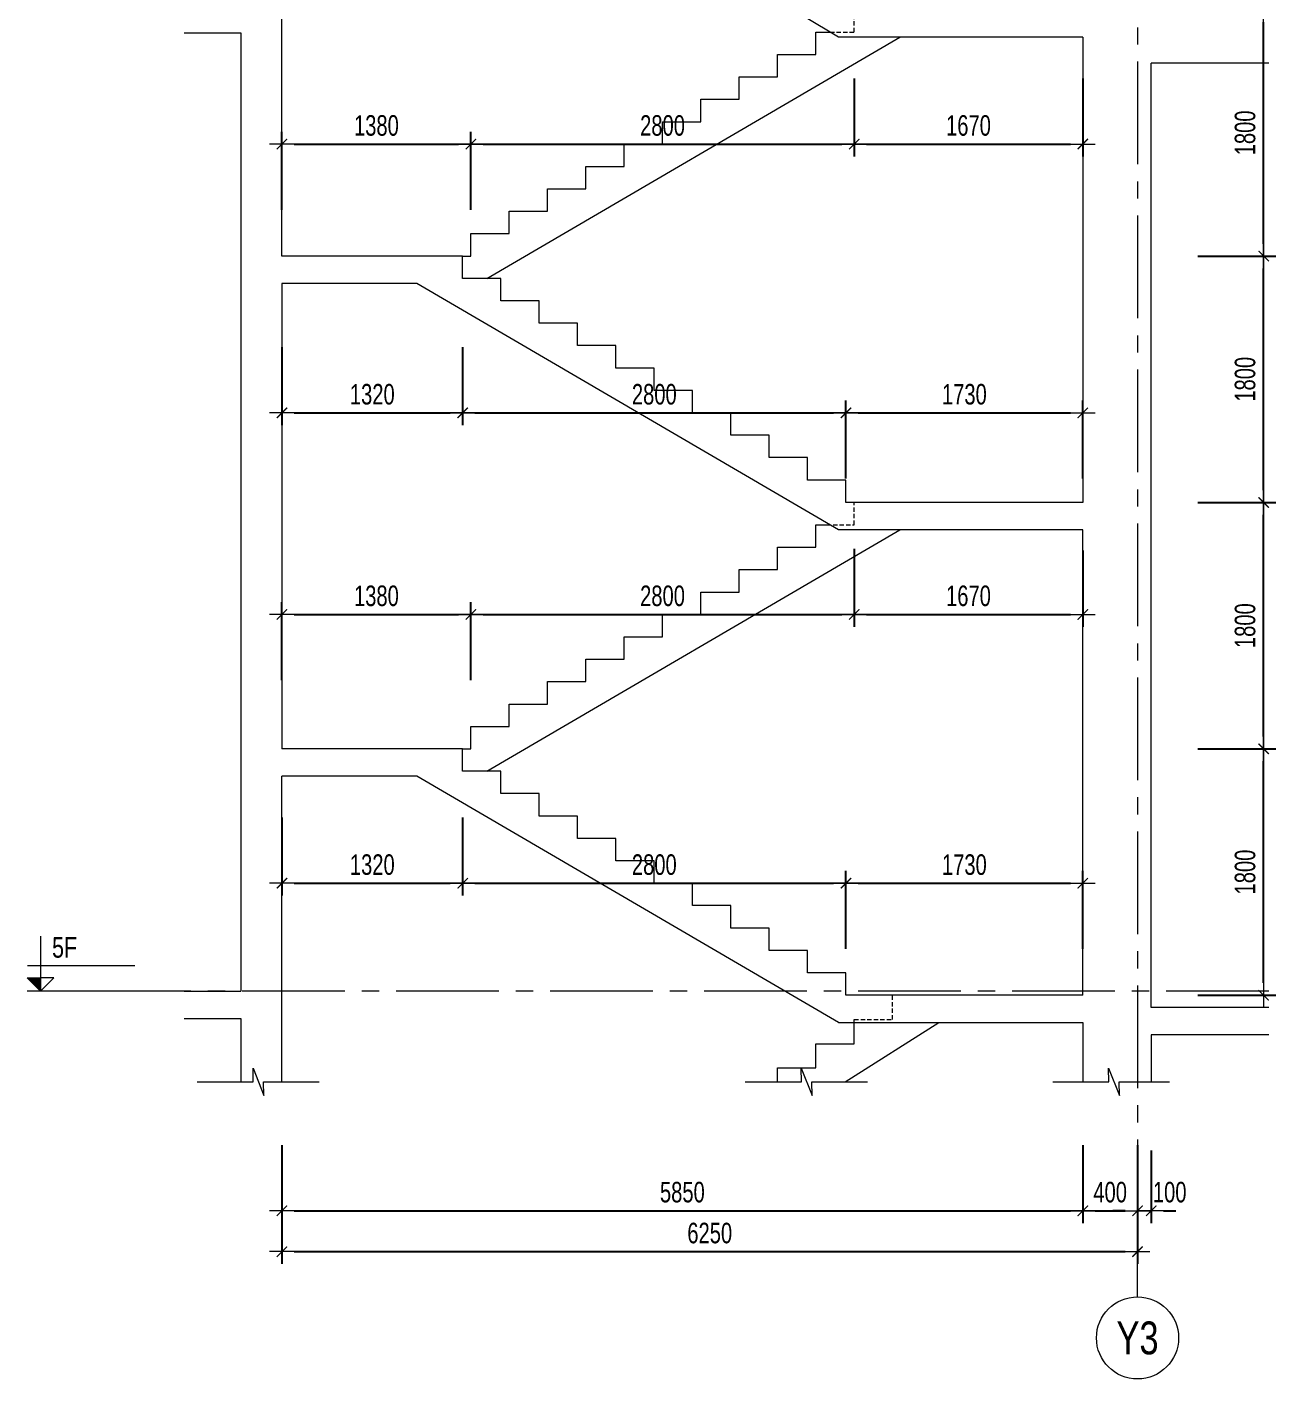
# Model space of a CAD drawing. Header units: millimetres. Extents: x -179076 to 100718, y -27473 to 38481.
# Drawn here: x 64319 to 73442, y -26874 to -16998 of the extents above; entities that cross this region are included whole.
import ezdxf
from ezdxf.enums import TextEntityAlignment as Align

# ---------------------------------------------------------------- set-up
doc = ezdxf.new("R2010")
doc.units = ezdxf.units.MM
doc.linetypes.add('CENTER2', pattern=[1.125, 0.75, -0.125, 0.125, -0.125])
doc.linetypes.add('HIDDEN2', pattern=[4.7625, 3.175, -1.5875])
doc.layers.get('Defpoints').update_dxf_attribs({"color": 151, "lineweight": 9})
for name, color, linetype, lineweight in [('NDC_S_ANNO', 7, 'Continuous', 20), ('NDC_S_AXIS', 5, 'CENTER2', 13), ('NDC_S_CONTINUOUS', 3, 'Continuous', 20), ('NDC_S_DIM', 1, 'Continuous', 15), ('NDC_S_HIDDEN', 8, 'HIDDEN2', 13), ('NDC_S_SLAB', 2, 'Continuous', 20), ('NDC_S_SYMBOL', 1, 'Continuous', 15), ('NDC_S_TEXT SYMBOL', 7, 'Continuous', 20), ('NDC_S_VN TEXT', 7, 'Continuous', 20)]:
    doc.layers.add(name, color=color, linetype=linetype, lineweight=lineweight)
doc.styles.add('NDC_ANNO', font='', dxfattribs={"width": 0.8})
doc.styles.add('NDC_DIM', font='', dxfattribs={"width": 0.75})
doc.styles.get('NDC_ANNO').set_extended_font_data('Dotum')
doc.styles.get('NDC_DIM').set_extended_font_data('Dotum')
doc.dimstyles.new('NDC_dim_60', dxfattribs={"dimscale": 60, "dimtxt": 2.5, "dimasz": 1.5, "dimexe": 1.5, "dimexo": 2.5, "dimgap": 1, "dimtad": 1, "dimdec": 0, "dimzin": 0, "dimdsep": 46, "dimtxsty": 'NDC_DIM', "dimblk": 'DIMMARK', "dimcen": 0.09, "dimdle": 1.2, "dimclrd": 1, "dimclre": 1, "dimclrt": 3, "dimadec": 0, "dimazin": 0, "dimtfac": 1, "dimtdec": 0, "dimtix": 1, "dimtofl": 0, "dimtmove": 0, "dimatfit": 3, "dimfxl": 8, "dimfxlon": 1, "dimtolj": 1, "dimtzin": 0, "dimarcsym": 0})

# ---------------------------------------------------------------- blocks, each defined once
blk = doc.blocks.new('kata_block_CT')
at = {"layer": 'NDC_S_ANNO'}
blk.add_hatch(color=3, dxfattribs=at).paths.add_polyline_path([(0, 1.6), (-1.61, 1.6), (0, 0)])
at = {"layer": 'NDC_S_ANNO', "ltscale": 50}
h = blk.add_hatch(dxfattribs=at)
h.set_pattern_fill('ANSI31', color=256, scale=1.406, style=0)
h.paths.add_polyline_path([(0, 1.6), (0, 0), (1.61, 1.6)])
for p, q in [((-1.59, 3.14), (11.47, 3.14)), ((11.56, 0), (-1.64, 0))]:
    blk.add_line(p, q, dxfattribs=at)
for points in [[(0, 6.69), (0, 0)], [(0, 0), (-1.61, 1.6), (0, 1.6)], [(0, 0), (1.61, 1.6), (0, 1.6)]]:
    blk.add_lwpolyline(points, dxfattribs=at)
at = {"layer": 'NDC_S_ANNO', "color": 8, "ltscale": 50}
blk.add_lwpolyline([(0, 0), (-1.61, 1.6), (0, 1.6)], dxfattribs=at)
at = {"layer": 'NDC_S_TEXT SYMBOL', "color": 3, "style": 'NDC_ANNO', "width": 0.8}
blk.add_attdef('CT', (1.41, 4.07), '', height=2.5, dxfattribs=at)
blk = doc.blocks.new('DIMMARK')
at = {"layer": 'NDC_S_DIM', "color": 1}
blk.add_line((-1.5, 0), (1, 0), dxfattribs=at)
at = {"layer": 'NDC_S_DIM', "color": 2, "const_width": 0.1}
blk.add_lwpolyline([(-0.42, -0.42), (0.42, 0.42)], dxfattribs=at)
blk = doc.blocks.new('*D525')
at = {"layer": 'Defpoints', "color": 0, "transparency": 16777216}
for p in [(66180.6, -24391.1), (72030.6, -24391.1), (72030.6, -25645.7)]:
    blk.add_point(p, dxfattribs=at)
at = {"layer": 'NDC_S_DIM', "color": 1, "lineweight": -2, "transparency": 16777216}
for p, q in [((66180.6, -25165.7), (66180.6, -25735.7)), ((72030.6, -25165.7), (72030.6, -25735.7)), ((66270.6, -25645.7), (71940.6, -25645.7))]:
    blk.add_line(p, q, dxfattribs=at)
at = {"layer": 'NDC_S_DIM', "color": 1, "lineweight": -2, "transparency": 16777216, "xscale": 90, "yscale": 90, "zscale": 90, "rotation": 180}
blk.add_blockref('DIMMARK', (66180.6, -25645.7), dxfattribs=at)
at = {"layer": 'NDC_S_DIM', "color": 1, "lineweight": -2, "transparency": 16777216, "xscale": 90, "yscale": 90, "zscale": 90}
blk.add_blockref('DIMMARK', (72030.6, -25645.7), dxfattribs=at)
at = {"layer": 'NDC_S_DIM', "color": 3, "transparency": 16777216, "insert": (69105.6, -25510.6), "char_height": 150, "attachment_point": 5, "style": 'NDC_DIM'}
blk.add_mtext('\\A1;5850', dxfattribs=at)
blk = doc.blocks.new('*D526')
at = {"layer": 'Defpoints', "color": 0, "transparency": 16777216}
for p in [(72430.6, -24041.1), (72030.6, -24391.1), (72430.6, -25645.7)]:
    blk.add_point(p, dxfattribs=at)
at = {"layer": 'NDC_S_DIM', "color": 1, "lineweight": -2, "transparency": 16777216}
for p, q in [((72030.6, -25165.7), (72030.6, -25735.7)), ((72430.6, -25165.7), (72430.6, -25735.7)), ((72120.6, -25645.7), (72340.6, -25645.7))]:
    blk.add_line(p, q, dxfattribs=at)
at = {"layer": 'NDC_S_DIM', "color": 1, "lineweight": -2, "transparency": 16777216, "xscale": 90, "yscale": 90, "zscale": 90, "rotation": 180}
blk.add_blockref('DIMMARK', (72030.6, -25645.7), dxfattribs=at)
at = {"layer": 'NDC_S_DIM', "color": 1, "lineweight": -2, "transparency": 16777216, "xscale": 90, "yscale": 90, "zscale": 90}
blk.add_blockref('DIMMARK', (72430.6, -25645.7), dxfattribs=at)
at = {"layer": 'NDC_S_DIM', "color": 3, "transparency": 16777216, "insert": (72230.6, -25510.6), "char_height": 150, "attachment_point": 5, "style": 'NDC_DIM'}
blk.add_mtext('\\A1;400', dxfattribs=at)
blk = doc.blocks.new('*D527')
at = {"layer": 'Defpoints', "color": 0, "transparency": 16777216}
for p in [(72430.6, -24041.1), (66180.6, -24391.1), (72430.6, -25944.5)]:
    blk.add_point(p, dxfattribs=at)
at = {"layer": 'NDC_S_DIM', "color": 1, "lineweight": -2, "transparency": 16777216}
for p, q in [((66180.6, -25464.5), (66180.6, -26034.5)), ((72430.6, -25464.5), (72430.6, -26034.5)), ((66270.6, -25944.5), (72340.6, -25944.5))]:
    blk.add_line(p, q, dxfattribs=at)
at = {"layer": 'NDC_S_DIM', "color": 1, "lineweight": -2, "transparency": 16777216, "xscale": 90, "yscale": 90, "zscale": 90, "rotation": 180}
blk.add_blockref('DIMMARK', (66180.6, -25944.5), dxfattribs=at)
at = {"layer": 'NDC_S_DIM', "color": 1, "lineweight": -2, "transparency": 16777216, "xscale": 90, "yscale": 90, "zscale": 90}
blk.add_blockref('DIMMARK', (72430.6, -25944.5), dxfattribs=at)
at = {"layer": 'NDC_S_DIM', "color": 3, "transparency": 16777216, "insert": (69305.6, -25809.4), "char_height": 150, "attachment_point": 5, "style": 'NDC_DIM'}
blk.add_mtext('\\A1;6250', dxfattribs=at)
blk = doc.blocks.new('*U187')
at = {"layer": 'NDC_S_SYMBOL'}
blk.add_line((0, 5), (0, 9), dxfattribs=at)
blk.add_circle((0, 0), 5, dxfattribs=at)
at = {"layer": 'NDC_S_TEXT SYMBOL', "color": 7, "style": 'NDC_ANNO', "width": 0.8}
blk.add_attdef('GRID', text='', height=4, dxfattribs=at).set_placement((0, 0), align=Align.MIDDLE)
blk = doc.blocks.new('*D528')
at = {"layer": 'Defpoints', "color": 0, "transparency": 16777216}
for p in [(72430.6, -24041.1), (72530.6, -25055.5), (72530.6, -25645.7)]:
    blk.add_point(p, dxfattribs=at)
at = {"layer": 'NDC_S_DIM', "color": 1, "lineweight": -2, "transparency": 16777216}
for p, q in [((72430.6, -25165.7), (72430.6, -25735.7)), ((72530.6, -25205.5), (72530.6, -25735.7)), ((72340.6, -25645.7), (72250.6, -25645.7)), ((72620.6, -25645.7), (72710.6, -25645.7))]:
    blk.add_line(p, q, dxfattribs=at)
at = {"layer": 'NDC_S_DIM', "color": 1, "lineweight": -2, "transparency": 16777216, "xscale": 90, "yscale": 90, "zscale": 90}
blk.add_blockref('DIMMARK', (72430.6, -25645.7), dxfattribs=at)
at = {"layer": 'NDC_S_DIM', "color": 1, "lineweight": -2, "transparency": 16777216, "xscale": 90, "yscale": 90, "zscale": 90, "rotation": 180}
blk.add_blockref('DIMMARK', (72530.6, -25645.7), dxfattribs=at)
at = {"layer": 'NDC_S_DIM', "color": 3, "transparency": 16777216, "insert": (72665.6, -25510.6), "char_height": 150, "attachment_point": 5, "style": 'NDC_DIM'}
blk.add_mtext('\\A1;100', dxfattribs=at)
blk = doc.blocks.new('*D333')
at = {"layer": 'Defpoints', "color": 0, "transparency": 16777216}
for p in [(67560.6, -17852.9), (66180.6, -18671.1), (67560.6, -18671.1)]:
    blk.add_point(p, dxfattribs=at)
at = {"layer": 'NDC_S_DIM', "color": 1, "lineweight": -2, "transparency": 16777216}
for p, q in [((66180.6, -18332.9), (66180.6, -17762.9)), ((67560.6, -18332.9), (67560.6, -17762.9)), ((66270.6, -17852.9), (67470.6, -17852.9))]:
    blk.add_line(p, q, dxfattribs=at)
at = {"layer": 'NDC_S_DIM', "color": 1, "lineweight": -2, "transparency": 16777216, "xscale": 90, "yscale": 90, "zscale": 90, "rotation": 180}
blk.add_blockref('DIMMARK', (66180.6, -17852.9), dxfattribs=at)
at = {"layer": 'NDC_S_DIM', "color": 1, "lineweight": -2, "transparency": 16777216, "xscale": 90, "yscale": 90, "zscale": 90}
blk.add_blockref('DIMMARK', (67560.6, -17852.9), dxfattribs=at)
at = {"layer": 'NDC_S_DIM', "color": 3, "transparency": 16777216, "insert": (66870.6, -17717.8), "char_height": 150, "attachment_point": 5, "style": 'NDC_DIM'}
blk.add_mtext('\\A1;1380', dxfattribs=at)
blk = doc.blocks.new('*D334')
at = {"layer": 'Defpoints', "color": 0, "transparency": 16777216}
for p in [(70360.6, -17034.7), (70360.6, -17852.9), (67560.6, -18671.1)]:
    blk.add_point(p, dxfattribs=at)
at = {"layer": 'NDC_S_DIM', "color": 1, "lineweight": -2, "transparency": 16777216}
for p, q in [((70360.6, -17372.9), (70360.6, -17942.9)), ((67560.6, -18332.9), (67560.6, -17762.9)), ((67650.6, -17852.9), (70270.6, -17852.9))]:
    blk.add_line(p, q, dxfattribs=at)
at = {"layer": 'NDC_S_DIM', "color": 1, "lineweight": -2, "transparency": 16777216, "xscale": 90, "yscale": 90, "zscale": 90, "rotation": 180}
blk.add_blockref('DIMMARK', (67560.6, -17852.9), dxfattribs=at)
at = {"layer": 'NDC_S_DIM', "color": 1, "lineweight": -2, "transparency": 16777216, "xscale": 90, "yscale": 90, "zscale": 90}
blk.add_blockref('DIMMARK', (70360.6, -17852.9), dxfattribs=at)
at = {"layer": 'NDC_S_DIM', "color": 3, "transparency": 16777216, "insert": (68960.6, -17717.8), "char_height": 150, "attachment_point": 5, "style": 'NDC_DIM'}
blk.add_mtext('\\A1;2800', dxfattribs=at)
blk = doc.blocks.new('*D335')
at = {"layer": 'Defpoints', "color": 0, "transparency": 16777216}
for p in [(70360.6, -17034.7), (72030.6, -17071.1), (72030.6, -17852.9)]:
    blk.add_point(p, dxfattribs=at)
at = {"layer": 'NDC_S_DIM', "color": 1, "lineweight": -2, "transparency": 16777216}
for p, q in [((70360.6, -17372.9), (70360.6, -17942.9)), ((72030.6, -17372.9), (72030.6, -17942.9)), ((70450.6, -17852.9), (71940.6, -17852.9))]:
    blk.add_line(p, q, dxfattribs=at)
at = {"layer": 'NDC_S_DIM', "color": 1, "lineweight": -2, "transparency": 16777216, "xscale": 90, "yscale": 90, "zscale": 90, "rotation": 180}
blk.add_blockref('DIMMARK', (70360.6, -17852.9), dxfattribs=at)
at = {"layer": 'NDC_S_DIM', "color": 1, "lineweight": -2, "transparency": 16777216, "xscale": 90, "yscale": 90, "zscale": 90}
blk.add_blockref('DIMMARK', (72030.6, -17852.9), dxfattribs=at)
at = {"layer": 'NDC_S_DIM', "color": 3, "transparency": 16777216, "insert": (71195.6, -17717.8), "char_height": 150, "attachment_point": 5, "style": 'NDC_DIM'}
blk.add_mtext('\\A1;1670', dxfattribs=at)
blk = doc.blocks.new('*D336')
at = {"layer": 'Defpoints', "color": 0, "transparency": 16777216}
for p in [(66180.6, -18671.1), (67500.6, -18671.1), (67500.6, -19816.5)]:
    blk.add_point(p, dxfattribs=at)
at = {"layer": 'NDC_S_DIM', "color": 1, "lineweight": -2, "transparency": 16777216}
for p, q in [((66180.6, -19336.5), (66180.6, -19906.5)), ((67500.6, -19336.5), (67500.6, -19906.5)), ((66270.6, -19816.5), (67410.6, -19816.5))]:
    blk.add_line(p, q, dxfattribs=at)
at = {"layer": 'NDC_S_DIM', "color": 1, "lineweight": -2, "transparency": 16777216, "xscale": 90, "yscale": 90, "zscale": 90, "rotation": 180}
blk.add_blockref('DIMMARK', (66180.6, -19816.5), dxfattribs=at)
at = {"layer": 'NDC_S_DIM', "color": 1, "lineweight": -2, "transparency": 16777216, "xscale": 90, "yscale": 90, "zscale": 90}
blk.add_blockref('DIMMARK', (67500.6, -19816.5), dxfattribs=at)
at = {"layer": 'NDC_S_DIM', "color": 3, "transparency": 16777216, "insert": (66840.6, -19681.4), "char_height": 150, "attachment_point": 5, "style": 'NDC_DIM'}
blk.add_mtext('\\A1;1320', dxfattribs=at)
blk = doc.blocks.new('*D337')
at = {"layer": 'Defpoints', "color": 0, "transparency": 16777216}
for p in [(67500.6, -18671.1), (70300.6, -19816.5), (70300.6, -20471.1)]:
    blk.add_point(p, dxfattribs=at)
at = {"layer": 'NDC_S_DIM', "color": 1, "lineweight": -2, "transparency": 16777216}
for p, q in [((67500.6, -19336.5), (67500.6, -19906.5)), ((70300.6, -20296.5), (70300.6, -19726.5)), ((67590.6, -19816.5), (70210.6, -19816.5))]:
    blk.add_line(p, q, dxfattribs=at)
at = {"layer": 'NDC_S_DIM', "color": 1, "lineweight": -2, "transparency": 16777216, "xscale": 90, "yscale": 90, "zscale": 90, "rotation": 180}
blk.add_blockref('DIMMARK', (67500.6, -19816.5), dxfattribs=at)
at = {"layer": 'NDC_S_DIM', "color": 1, "lineweight": -2, "transparency": 16777216, "xscale": 90, "yscale": 90, "zscale": 90}
blk.add_blockref('DIMMARK', (70300.6, -19816.5), dxfattribs=at)
at = {"layer": 'NDC_S_DIM', "color": 3, "transparency": 16777216, "insert": (68900.6, -19681.4), "char_height": 150, "attachment_point": 5, "style": 'NDC_DIM'}
blk.add_mtext('\\A1;2800', dxfattribs=at)
blk = doc.blocks.new('*D338')
at = {"layer": 'Defpoints', "color": 0, "transparency": 16777216}
for p in [(72030.6, -19816.5), (70300.6, -20471.1), (72030.6, -20471.1)]:
    blk.add_point(p, dxfattribs=at)
at = {"layer": 'NDC_S_DIM', "color": 1, "lineweight": -2, "transparency": 16777216}
for p, q in [((70300.6, -20296.5), (70300.6, -19726.5)), ((72030.6, -20296.5), (72030.6, -19726.5)), ((70390.6, -19816.5), (71940.6, -19816.5))]:
    blk.add_line(p, q, dxfattribs=at)
at = {"layer": 'NDC_S_DIM', "color": 1, "lineweight": -2, "transparency": 16777216, "xscale": 90, "yscale": 90, "zscale": 90, "rotation": 180}
blk.add_blockref('DIMMARK', (70300.6, -19816.5), dxfattribs=at)
at = {"layer": 'NDC_S_DIM', "color": 1, "lineweight": -2, "transparency": 16777216, "xscale": 90, "yscale": 90, "zscale": 90}
blk.add_blockref('DIMMARK', (72030.6, -19816.5), dxfattribs=at)
at = {"layer": 'NDC_S_DIM', "color": 3, "transparency": 16777216, "insert": (71165.6, -19681.4), "char_height": 150, "attachment_point": 5, "style": 'NDC_DIM'}
blk.add_mtext('\\A1;1730', dxfattribs=at)
blk = doc.blocks.new('*D339')
at = {"layer": 'Defpoints', "color": 0, "transparency": 16777216}
for p in [(67560.6, -21289.2), (66180.6, -22271.1), (67560.6, -22271.1)]:
    blk.add_point(p, dxfattribs=at)
at = {"layer": 'NDC_S_DIM', "color": 1, "lineweight": -2, "transparency": 16777216}
for p, q in [((66180.6, -21769.2), (66180.6, -21199.2)), ((67560.6, -21769.2), (67560.6, -21199.2)), ((66270.6, -21289.2), (67470.6, -21289.2))]:
    blk.add_line(p, q, dxfattribs=at)
at = {"layer": 'NDC_S_DIM', "color": 1, "lineweight": -2, "transparency": 16777216, "xscale": 90, "yscale": 90, "zscale": 90, "rotation": 180}
blk.add_blockref('DIMMARK', (66180.6, -21289.2), dxfattribs=at)
at = {"layer": 'NDC_S_DIM', "color": 1, "lineweight": -2, "transparency": 16777216, "xscale": 90, "yscale": 90, "zscale": 90}
blk.add_blockref('DIMMARK', (67560.6, -21289.2), dxfattribs=at)
at = {"layer": 'NDC_S_DIM', "color": 3, "transparency": 16777216, "insert": (66870.6, -21154.1), "char_height": 150, "attachment_point": 5, "style": 'NDC_DIM'}
blk.add_mtext('\\A1;1380', dxfattribs=at)
blk = doc.blocks.new('*D340')
at = {"layer": 'Defpoints', "color": 0, "transparency": 16777216}
for p in [(70360.6, -20634.7), (70360.6, -21289.2), (67560.6, -22271.1)]:
    blk.add_point(p, dxfattribs=at)
at = {"layer": 'NDC_S_DIM', "color": 1, "lineweight": -2, "transparency": 16777216}
for p, q in [((70360.6, -20809.2), (70360.6, -21379.2)), ((67560.6, -21769.2), (67560.6, -21199.2)), ((67650.6, -21289.2), (70270.6, -21289.2))]:
    blk.add_line(p, q, dxfattribs=at)
at = {"layer": 'NDC_S_DIM', "color": 1, "lineweight": -2, "transparency": 16777216, "xscale": 90, "yscale": 90, "zscale": 90, "rotation": 180}
blk.add_blockref('DIMMARK', (67560.6, -21289.2), dxfattribs=at)
at = {"layer": 'NDC_S_DIM', "color": 1, "lineweight": -2, "transparency": 16777216, "xscale": 90, "yscale": 90, "zscale": 90}
blk.add_blockref('DIMMARK', (70360.6, -21289.2), dxfattribs=at)
at = {"layer": 'NDC_S_DIM', "color": 3, "transparency": 16777216, "insert": (68960.6, -21154.1), "char_height": 150, "attachment_point": 5, "style": 'NDC_DIM'}
blk.add_mtext('\\A1;2800', dxfattribs=at)
blk = doc.blocks.new('*D341')
at = {"layer": 'Defpoints', "color": 0, "transparency": 16777216}
for p in [(70360.6, -20634.7), (72030.6, -20671.1), (72030.6, -21289.2)]:
    blk.add_point(p, dxfattribs=at)
at = {"layer": 'NDC_S_DIM', "color": 1, "lineweight": -2, "transparency": 16777216}
for p, q in [((70360.6, -20809.2), (70360.6, -21379.2)), ((72030.6, -20821.1), (72030.6, -21379.2)), ((70450.6, -21289.2), (71940.6, -21289.2))]:
    blk.add_line(p, q, dxfattribs=at)
at = {"layer": 'NDC_S_DIM', "color": 1, "lineweight": -2, "transparency": 16777216, "xscale": 90, "yscale": 90, "zscale": 90, "rotation": 180}
blk.add_blockref('DIMMARK', (70360.6, -21289.2), dxfattribs=at)
at = {"layer": 'NDC_S_DIM', "color": 1, "lineweight": -2, "transparency": 16777216, "xscale": 90, "yscale": 90, "zscale": 90}
blk.add_blockref('DIMMARK', (72030.6, -21289.2), dxfattribs=at)
at = {"layer": 'NDC_S_DIM', "color": 3, "transparency": 16777216, "insert": (71195.6, -21154.1), "char_height": 150, "attachment_point": 5, "style": 'NDC_DIM'}
blk.add_mtext('\\A1;1670', dxfattribs=at)
blk = doc.blocks.new('*D342')
at = {"layer": 'Defpoints', "color": 0, "transparency": 16777216}
for p in [(66180.6, -22271.1), (67500.6, -22271.1), (67500.6, -23252.9)]:
    blk.add_point(p, dxfattribs=at)
at = {"layer": 'NDC_S_DIM', "color": 1, "lineweight": -2, "transparency": 16777216}
for p, q in [((66180.6, -22772.9), (66180.6, -23342.9)), ((67500.6, -22772.9), (67500.6, -23342.9)), ((66270.6, -23252.9), (67410.6, -23252.9))]:
    blk.add_line(p, q, dxfattribs=at)
at = {"layer": 'NDC_S_DIM', "color": 1, "lineweight": -2, "transparency": 16777216, "xscale": 90, "yscale": 90, "zscale": 90, "rotation": 180}
blk.add_blockref('DIMMARK', (66180.6, -23252.9), dxfattribs=at)
at = {"layer": 'NDC_S_DIM', "color": 1, "lineweight": -2, "transparency": 16777216, "xscale": 90, "yscale": 90, "zscale": 90}
blk.add_blockref('DIMMARK', (67500.6, -23252.9), dxfattribs=at)
at = {"layer": 'NDC_S_DIM', "color": 3, "transparency": 16777216, "insert": (66840.6, -23117.8), "char_height": 150, "attachment_point": 5, "style": 'NDC_DIM'}
blk.add_mtext('\\A1;1320', dxfattribs=at)
blk = doc.blocks.new('*D343')
at = {"layer": 'Defpoints', "color": 0, "transparency": 16777216}
for p in [(67500.6, -22271.1), (70300.6, -23252.9), (70300.6, -24071.1)]:
    blk.add_point(p, dxfattribs=at)
at = {"layer": 'NDC_S_DIM', "color": 1, "lineweight": -2, "transparency": 16777216}
for p, q in [((67500.6, -22772.9), (67500.6, -23342.9)), ((70300.6, -23732.9), (70300.6, -23162.9)), ((67590.6, -23252.9), (70210.6, -23252.9))]:
    blk.add_line(p, q, dxfattribs=at)
at = {"layer": 'NDC_S_DIM', "color": 1, "lineweight": -2, "transparency": 16777216, "xscale": 90, "yscale": 90, "zscale": 90, "rotation": 180}
blk.add_blockref('DIMMARK', (67500.6, -23252.9), dxfattribs=at)
at = {"layer": 'NDC_S_DIM', "color": 1, "lineweight": -2, "transparency": 16777216, "xscale": 90, "yscale": 90, "zscale": 90}
blk.add_blockref('DIMMARK', (70300.6, -23252.9), dxfattribs=at)
at = {"layer": 'NDC_S_DIM', "color": 3, "transparency": 16777216, "insert": (68900.6, -23117.8), "char_height": 150, "attachment_point": 5, "style": 'NDC_DIM'}
blk.add_mtext('\\A1;2800', dxfattribs=at)
blk = doc.blocks.new('*D344')
at = {"layer": 'Defpoints', "color": 0, "transparency": 16777216}
for p in [(72030.6, -23252.9), (70300.6, -24071.1), (72030.6, -24071.1)]:
    blk.add_point(p, dxfattribs=at)
at = {"layer": 'NDC_S_DIM', "color": 1, "lineweight": -2, "transparency": 16777216}
for p, q in [((70300.6, -23732.9), (70300.6, -23162.9)), ((72030.6, -23732.9), (72030.6, -23162.9)), ((70390.6, -23252.9), (71940.6, -23252.9))]:
    blk.add_line(p, q, dxfattribs=at)
at = {"layer": 'NDC_S_DIM', "color": 1, "lineweight": -2, "transparency": 16777216, "xscale": 90, "yscale": 90, "zscale": 90, "rotation": 180}
blk.add_blockref('DIMMARK', (70300.6, -23252.9), dxfattribs=at)
at = {"layer": 'NDC_S_DIM', "color": 1, "lineweight": -2, "transparency": 16777216, "xscale": 90, "yscale": 90, "zscale": 90}
blk.add_blockref('DIMMARK', (72030.6, -23252.9), dxfattribs=at)
at = {"layer": 'NDC_S_DIM', "color": 3, "transparency": 16777216, "insert": (71165.6, -23117.8), "char_height": 150, "attachment_point": 5, "style": 'NDC_DIM'}
blk.add_mtext('\\A1;1730', dxfattribs=at)
blk = doc.blocks.new('*D457')
at = {"layer": 'Defpoints', "color": 0, "transparency": 16777216}
for p in [(67560.6, -22271.1), (73351.8, -22271.1), (72030.6, -24071.1)]:
    blk.add_point(p, dxfattribs=at)
at = {"layer": 'NDC_S_DIM', "color": 1, "lineweight": -2, "transparency": 16777216}
for p, q in [((72871.8, -22271.1), (73441.8, -22271.1)), ((73351.8, -23981.1), (73351.8, -22361.1)), ((72871.8, -24071.1), (73441.8, -24071.1))]:
    blk.add_line(p, q, dxfattribs=at)
at = {"layer": 'NDC_S_DIM', "color": 1, "lineweight": -2, "transparency": 16777216, "xscale": 90, "yscale": 90, "zscale": 90}
for p, rotation in [((73351.8, -22271.1), 90), ((73351.8, -24071.1), 270)]:
    blk.add_blockref('DIMMARK', p, dxfattribs=dict(at, rotation=rotation))
at = {"layer": 'NDC_S_DIM', "color": 3, "transparency": 16777216, "insert": (73216.7, -23171.1), "char_height": 150, "attachment_point": 5, "rotation": 90, "style": 'NDC_DIM'}
blk.add_mtext('\\A1;1800', dxfattribs=at)
blk = doc.blocks.new('*D458')
at = {"layer": 'Defpoints', "color": 0, "transparency": 16777216}
for p in [(70300.6, -20471.1), (73351.8, -20471.1), (67560.6, -22271.1)]:
    blk.add_point(p, dxfattribs=at)
at = {"layer": 'NDC_S_DIM', "color": 1, "lineweight": -2, "transparency": 16777216}
for p, q in [((72871.8, -20471.1), (73441.8, -20471.1)), ((73351.8, -22181.1), (73351.8, -20561.1)), ((72871.8, -22271.1), (73441.8, -22271.1))]:
    blk.add_line(p, q, dxfattribs=at)
at = {"layer": 'NDC_S_DIM', "color": 1, "lineweight": -2, "transparency": 16777216, "xscale": 90, "yscale": 90, "zscale": 90}
for p, rotation in [((73351.8, -20471.1), 90), ((73351.8, -22271.1), 270)]:
    blk.add_blockref('DIMMARK', p, dxfattribs=dict(at, rotation=rotation))
at = {"layer": 'NDC_S_DIM', "color": 3, "transparency": 16777216, "insert": (73216.7, -21371.1), "char_height": 150, "attachment_point": 5, "rotation": 90, "style": 'NDC_DIM'}
blk.add_mtext('\\A1;1800', dxfattribs=at)
blk = doc.blocks.new('*D459')
at = {"layer": 'Defpoints', "color": 0, "transparency": 16777216}
for p in [(67560.6, -18671.1), (73351.8, -18671.1), (70300.6, -20471.1)]:
    blk.add_point(p, dxfattribs=at)
at = {"layer": 'NDC_S_DIM', "color": 1, "lineweight": -2, "transparency": 16777216}
for p, q in [((72871.8, -18671.1), (73441.8, -18671.1)), ((73351.8, -20381.1), (73351.8, -18761.1)), ((72871.8, -20471.1), (73441.8, -20471.1))]:
    blk.add_line(p, q, dxfattribs=at)
at = {"layer": 'NDC_S_DIM', "color": 1, "lineweight": -2, "transparency": 16777216, "xscale": 90, "yscale": 90, "zscale": 90}
for p, rotation in [((73351.8, -18671.1), 90), ((73351.8, -20471.1), 270)]:
    blk.add_blockref('DIMMARK', p, dxfattribs=dict(at, rotation=rotation))
at = {"layer": 'NDC_S_DIM', "color": 3, "transparency": 16777216, "insert": (73216.7, -19571.1), "char_height": 150, "attachment_point": 5, "rotation": 90, "style": 'NDC_DIM'}
blk.add_mtext('\\A1;1800', dxfattribs=at)
blk = doc.blocks.new('*D460')
at = {"layer": 'Defpoints', "color": 0, "transparency": 16777216}
for p in [(70300.6, -16871.1), (73351.8, -16871.1), (67560.6, -18671.1)]:
    blk.add_point(p, dxfattribs=at)
at = {"layer": 'NDC_S_DIM', "color": 1, "lineweight": -2, "transparency": 16777216}
for p, q in [((72871.8, -16871.1), (73441.8, -16871.1)), ((73351.8, -18581.1), (73351.8, -16961.1)), ((72871.8, -18671.1), (73441.8, -18671.1))]:
    blk.add_line(p, q, dxfattribs=at)
at = {"layer": 'NDC_S_DIM', "color": 1, "lineweight": -2, "transparency": 16777216, "xscale": 90, "yscale": 90, "zscale": 90}
for p, rotation in [((73351.8, -16871.1), 90), ((73351.8, -18671.1), 270)]:
    blk.add_blockref('DIMMARK', p, dxfattribs=dict(at, rotation=rotation))
at = {"layer": 'NDC_S_DIM', "color": 3, "transparency": 16777216, "insert": (73216.7, -17771.1), "char_height": 150, "attachment_point": 5, "rotation": 90, "style": 'NDC_DIM'}
blk.add_mtext('\\A1;1800', dxfattribs=at)

msp = doc.modelspace()

# ---------------------------------------------------------------- linework, layer by layer
at = {"layer": 'NDC_S_AXIS', "ltscale": 1000}
for p, q in [((72430.6, 2999.7), (72430.6, -25984.4)), ((73389.7, -24041.1), (64322.5, -24041.1))]:
    msp.add_line(p, q, dxfattribs=at)
at = {"layer": 'NDC_S_CONTINUOUS'}
for p, q in [((67677, -18834.7), (70694.8, -17071.1)), ((67677, -22434.7), (70694.8, -20671.1)), ((70295.4, -24703.1), (70978.6, -24271.1))]:
    msp.add_line(p, q, dxfattribs=at)
for points in [[(67500.6, -18671.1), (67560.6, -18671.1), (67560.6, -18507.4), (67840.6, -18507.4), (67840.6, -18343.8), (68120.6, -18343.8), (68120.6, -18180.2), (68400.6, -18180.2), (68400.6, -18016.5), (68680.6, -18016.5), (68680.6, -17852.9), (68960.6, -17852.9), (68960.6, -17689.2), (69240.6, -17689.2), (69240.6, -17525.6), (69520.6, -17525.6), (69520.6, -17362), (69800.6, -17362), (69800.6, -17198.3), (70080.6, -17198.3), (70080.6, -17034.7), (70184.6, -17034.7)], [(67500.6, -22271.1), (67560.6, -22271.1), (67560.6, -22107.4), (67840.6, -22107.4), (67840.6, -21943.8), (68120.6, -21943.8), (68120.6, -21780.2), (68400.6, -21780.2), (68400.6, -21616.5), (68680.6, -21616.5), (68680.6, -21452.9), (68960.6, -21452.9), (68960.6, -21289.2), (69240.6, -21289.2), (69240.6, -21125.6), (69520.6, -21125.6), (69520.6, -20962), (69800.6, -20962), (69800.6, -20798.3), (70080.6, -20798.3), (70080.6, -20634.7), (70184.2, -20634.7)], [(69800.6, -24703.1), (69800.6, -24602.3), (70080.6, -24602.3), (70080.6, -24425.2), (70360.6, -24425.2), (70360.6, -24271.1)]]:
    msp.add_lwpolyline(points, dxfattribs=at)
at = {"layer": 'NDC_S_HIDDEN', "ltscale": 10}
for points in [[(70184.6, -17034.7), (70360.6, -17034.7), (70360.6, -16871.1)], [(70206.4, -20634.7), (70360.6, -20634.7), (70360.6, -20471.1)], [(70360.6, -24271.1), (70360.6, -24248.1), (70640.6, -24248.1), (70640.6, -24071.1)]]:
    msp.add_lwpolyline(points, dxfattribs=at)
at = {"layer": 'NDC_S_SLAB'}
for p, q in [((70245.2, -17071.1), (67165.2, -15221.1)), ((66180.6, -18671.1), (66180.6, -16841.1)), ((65467.5, -17041.1), (65880.6, -17041.1)), ((65880.6, -17041.1), (65880.6, -24041.1)), ((72030.6, -17071.1), (70245.2, -17071.1)), ((72030.6, -17071.1), (72030.6, -20471.1)), ((67500.6, -18671.1), (66180.6, -18671.1)), ((67500.6, -18834.7), (67500.6, -18671.1)), ((67780.6, -18834.7), (67500.6, -18834.7)), ((67780.6, -18998.3), (67780.6, -18834.7)), ((67166.5, -18871.1), (66180.6, -18871.1)), ((66180.6, -18871.1), (66180.6, -22271.1)), ((70246.5, -20671.1), (67166.5, -18871.1)), ((68060.6, -18998.3), (67780.6, -18998.3)), ((68060.6, -19162), (68060.6, -18998.3)), ((68340.6, -19162), (68060.6, -19162)), ((68340.6, -19325.6), (68340.6, -19162)), ((68620.6, -19325.6), (68340.6, -19325.6)), ((68620.6, -19489.2), (68620.6, -19325.6)), ((68900.6, -19489.2), (68620.6, -19489.2)), ((68900.6, -19652.9), (68900.6, -19489.2)), ((69180.6, -19652.9), (68900.6, -19652.9)), ((69180.6, -19816.5), (69180.6, -19652.9)), ((69460.6, -19816.5), (69180.6, -19816.5)), ((69460.6, -19980.2), (69460.6, -19816.5)), ((69740.6, -19980.2), (69460.6, -19980.2)), ((69740.6, -20143.8), (69740.6, -19980.2)), ((70020.6, -20143.8), (69740.6, -20143.8)), ((70020.6, -20307.4), (70020.6, -20143.8)), ((70300.6, -20307.4), (70020.6, -20307.4)), ((70300.6, -20471.1), (70300.6, -20307.4)), ((72030.6, -20471.1), (70300.6, -20471.1)), ((72030.6, -20671.1), (70246.5, -20671.1)), ((72030.6, -24071.1), (72030.6, -20671.1)), ((66180.6, -24703.1), (66180.6, -22471.1)), ((67166.5, -22471.1), (66180.6, -22471.1)), ((70246.5, -24271.1), (67166.5, -22471.1)), ((65467.5, -24041.1), (65880.6, -24041.1)), ((72030.6, -24071.1), (70300.6, -24071.1)), ((73389.7, -24161.1), (72530.6, -24161.1)), ((65467.5, -24241.1), (65880.6, -24241.1)), ((65880.6, -24241.1), (65880.6, -24703.1)), ((70246.5, -24271.1), (72030.6, -24271.1)), ((72030.6, -24271.1), (72030.6, -24703.1))]:
    msp.add_line(p, q, dxfattribs=at)
for points in [[(72530.6, -24161.1), (72530.6, -17261.1)], [(73389.7, -17261.1), (72530.6, -17261.1)], [(70300.6, -24071.1), (70300.6, -23907.4), (70020.6, -23907.4), (70020.6, -23743.8), (69740.6, -23743.8), (69740.6, -23580.2), (69460.6, -23580.2), (69460.6, -23416.5), (69180.6, -23416.5), (69180.6, -23252.9), (68900.6, -23252.9), (68900.6, -23089.2), (68620.6, -23089.2), (68620.6, -22925.6), (68340.6, -22925.6), (68340.6, -22762), (68060.6, -22762), (68060.6, -22598.3), (67780.6, -22598.3), (67780.6, -22434.7), (67500.6, -22434.7), (67500.6, -22271.1), (66180.6, -22271.1)], [(73389.7, -24361.1), (72530.6, -24361.1), (72530.6, -24703.1)]]:
    msp.add_lwpolyline(points, dxfattribs=at)
at = {"layer": 'NDC_S_SYMBOL'}
for points in [[(65561.7, -24703.1), (65971.4, -24703.1), (65969.2, -24603.1), (66049.2, -24803.1), (66047, -24703.1), (66453.3, -24703.1)], [(69565.3, -24703.1), (69975, -24703.1), (69972.8, -24603.1), (70052.8, -24803.1), (70050.6, -24703.1), (70456.9, -24703.1)], [(71811.7, -24703.1), (72221.4, -24703.1), (72219.2, -24603.1), (72299.2, -24803.1), (72297, -24703.1), (72663.9, -24703.1)]]:
    msp.add_lwpolyline(points, dxfattribs=at)

# ---------------------------------------------------------------- block references
at = {"layer": 'NDC_S_AXIS', "xscale": 60, "yscale": 60, "zscale": 60}
msp.add_blockref('*U187', (72430.6, -26574.5), dxfattribs=at).add_auto_attribs({'GRID': 'Y3'})
at = {"layer": 'NDC_S_VN TEXT', "xscale": 60, "yscale": 60, "zscale": 60}
msp.add_blockref('kata_block_CT', (64416.8, -24041.1), dxfattribs=at).add_auto_attribs({'CT': '5F'})

# ---------------------------------------------------------------- dimensions: what is measured, and where the dimension line sits
at = {"layer": 'NDC_S_DIM'}
for base, p1, p2, picture, middle in [((73351.8, -16871.1), (67560.6, -18671.1), (70300.6, -16871.1), '*D460', (73216.7, -17771.1)), ((73351.8, -18671.1), (70300.6, -20471.1), (67560.6, -18671.1), '*D459', (73216.7, -19571.1)), ((73351.8, -20471.1), (67560.6, -22271.1), (70300.6, -20471.1), '*D458', (73216.7, -21371.1))]:
    dim = msp.add_linear_dim(base=base, p1=p1, p2=p2, angle=90, dimstyle='NDC_dim_60', override={"dimtmove": 1}, dxfattribs=at)
    dim.commit()
    dim.dimension.update_dxf_attribs({"geometry": picture, "text_midpoint": middle})
for base, p1, p2, picture, middle in [((70360.6, -17852.9), (67560.6, -18671.1), (70360.6, -17034.7), '*D334', (68960.6, -17717.8)), ((72030.6, -17852.9), (70360.6, -17034.7), (72030.6, -17071.1), '*D335', (71195.6, -17717.8)), ((70300.6, -19816.5), (67500.6, -18671.1), (70300.6, -20471.1), '*D337', (68900.6, -19681.4)), ((72030.6, -19816.5), (70300.6, -20471.1), (72030.6, -20471.1), '*D338', (71165.6, -19681.4)), ((70360.6, -21289.2), (67560.6, -22271.1), (70360.6, -20634.7), '*D340', (68960.6, -21154.1)), ((72030.6, -21289.2), (70360.6, -20634.7), (72030.6, -20671.1), '*D341', (71195.6, -21154.1)), ((70300.6, -23252.9), (67500.6, -22271.1), (70300.6, -24071.1), '*D343', (68900.6, -23117.8)), ((72030.6, -23252.9), (70300.6, -24071.1), (72030.6, -24071.1), '*D344', (71165.6, -23117.8)), ((72430.6, -25645.7), (72030.6, -24391.1), (72430.6, -24041.1), '*D526', (72230.6, -25510.6))]:
    dim = msp.add_linear_dim(base=base, p1=p1, p2=p2, dimstyle='NDC_dim_60', override={"dimtmove": 1}, dxfattribs=at)
    dim.commit()
    dim.dimension.update_dxf_attribs({"geometry": picture, "text_midpoint": middle})
for base, p1, p2, picture, middle in [((67560.6, -17852.9), (66180.6, -18671.1), (67560.6, -18671.1), '*D333', (66870.6, -17717.8)), ((67500.6, -19816.5), (66180.6, -18671.1), (67500.6, -18671.1), '*D336', (66840.6, -19681.4)), ((67560.6, -21289.2), (66180.6, -22271.1), (67560.6, -22271.1), '*D339', (66870.6, -21154.1)), ((67500.6, -23252.9), (66180.6, -22271.1), (67500.6, -22271.1), '*D342', (66840.6, -23117.8)), ((72430.6, -25944.5), (66180.6, -24391.1), (72430.6, -24041.1), '*D527', (69305.6, -25809.4)), ((72030.6, -25645.7), (66180.6, -24391.1), (72030.6, -24391.1), '*D525', (69105.6, -25510.6))]:
    dim = msp.add_linear_dim(base=base, p1=p1, p2=p2, dimstyle='NDC_dim_60', dxfattribs=at)
    dim.commit()
    dim.dimension.update_dxf_attribs({"geometry": picture, "text_midpoint": middle})
dim = msp.add_linear_dim(base=(73351.8, -22271.1), p1=(72030.6, -24071.1), p2=(67560.6, -22271.1), angle=90, dimstyle='NDC_dim_60', dxfattribs=at)
dim.commit()
dim.dimension.update_dxf_attribs({"geometry": '*D457', "text_midpoint": (73216.7, -23171.1)})
dim = msp.add_linear_dim(base=(72530.6, -25645.7), p1=(72430.6, -24041.1), p2=(72530.6, -25055.5), dimstyle='NDC_dim_60', override={"dimtmove": 1}, dxfattribs=at)
dim.commit()
dim.dimension.update_dxf_attribs({"geometry": '*D528', "text_midpoint": (72665.6, -25645.7), "dimtype": 160})

doc.saveas('drawing.dxf')
